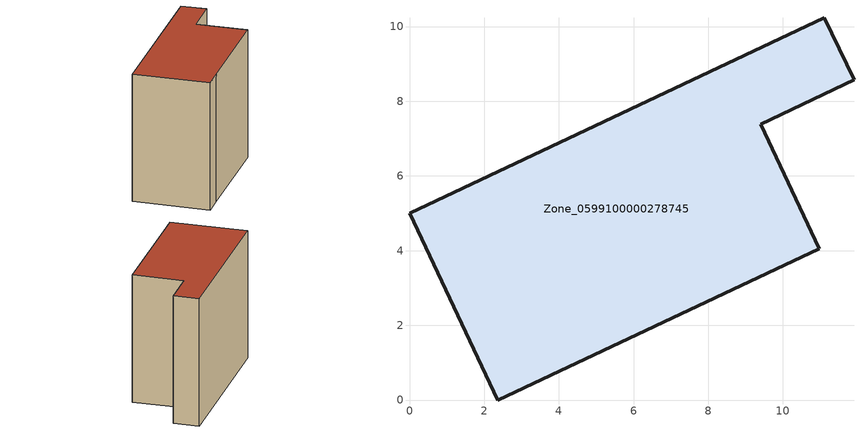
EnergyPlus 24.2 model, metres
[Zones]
Zone_0599100000278745
 floor ground (C_G): 10.97,4.05 3.78,0.67 2.36,0 0,5 11.11,10.23 11.9,8.57 9.4,7.38 z0
 wall outside (C_F): 3.78,0.67 10.97,4.05 9.4,7.38 11.9,8.57 11.11,10.23 0,5 2.36,0 3.78,0.67 z0:9.46
 roof outside (C_R): 11.11,10.23 0,5 2.36,0 3.78,0.67 10.97,4.05 9.4,7.38 11.9,8.57 z9.46
[BUILDING]
Pand.0599100000278745: North Axis=0; Terrain=City; Loads Convergence Tolerance Value=0.04; Temperature Convergence Tolerance Value=0.4; Solar Distribution=FullExterior; Maximum Number of Warmup Days=25; Minimum Number of Warmup Days=1
[Site:Location]
Rotterdam.The.Hague.AP_ZH_NLD Design_Conditions: Latitude=51.96; Longitude=4.45; Time Zone=1; Elevation=-4.5
[SITE:GROUNDTEMPERATURE:BUILDINGSURFACE]
18, 18, 18, 18, 18, 18, 18, 18, 18, 18, 18, 18
[MATERIAL] Thermal Absorptance=0.9; Solar Absorptance=0.7; Visible Absorptance=0.7
Name | Roughness | Thickness | Conductivity | Density | Specific Heat
G.TC.1975-1991 | MediumSmooth | 0.15 | 0.288461 | 540 | 1210
F.TC.1975-1991 | Rough | 0.3 | 0.230769 | 1920 | 840
R.TC.1975-1991 | MediumRough | 0.2 | 0.153846 | 1500 | 1000
[CONSTRUCTION]
C_G: G.TC.1975-1991
C_F: F.TC.1975-1991
C_R: R.TC.1975-1991
[ZONE]
Zone_0599100000278745: Type=1; Multiplier=1; Ceiling Height=Autocalculate; Volume=Autocalculate; Floor Area=autocalculate; Part of Total Floor Area=Yes
[ZONEINFILTRATION:DESIGNFLOWRATE]
Infil_Zone_0599100000278745: Zone or ZoneList or Space or SpaceList=Zone_0599100000278745; Schedule=AlwaysOn; Design Flow Rate Calculation Method=Flow/Area; Flow Rate per Floor Area=0.003; Constant Term Coefficient=1; Temperature Term Coefficient=0; Velocity Term Coefficient=0; Velocity Squared Term Coefficient=0
[HVACTEMPLATE:ZONE:IDEALLOADSAIRSYSTEM]
Zone_0599100000278745: Maximum Heating Supply Air Temperature=50; Minimum Cooling Supply Air Temperature=13; Maximum Heating Supply Air Humidity Ratio=0.0156; Minimum Cooling Supply Air Humidity Ratio=0.0077; Heating Limit=NoLimit; Cooling Limit=NoLimit; Dehumidification Control Type=ConstantSensibleHeatRatio; Cooling Sensible Heat Ratio=0.7; Dehumidification Setpoint=60; Humidification Control Type=None; Humidification Setpoint=30; Outdoor Air Method=None; Outdoor Air Flow Rate per Person=0.00944; Outdoor Air Flow Rate per Zone Floor Area=0; Outdoor Air Flow Rate per Zone=0; Demand Controlled Ventilation Type=None; Outdoor Air Economizer Type=NoEconomizer; Heat Recovery Type=None; Sensible Heat Recovery Effectiveness=0.7; Latent Heat Recovery Effectiveness=0.65
[ZONECONTROL:THERMOSTAT]
ThermostatControl_Zone_0599100000278745: Zone or ZoneList=Zone_0599100000278745; Control Type Schedule=DualSetpointControlType; Control 1=Thermostat_Zone_0599100000278745; Temperature Difference Between Cutout And Setpoint=0
[THERMOSTATSETPOINT:DUALSETPOINT]
Thermostat_Zone_0599100000278745: Heating Setpoint Temperature Schedule=HeatingSetpoint_Zone_0599100000278745; Cooling Setpoint Temperature Schedule=CoolingSetpoint_Zone_0599100000278745
[SCHEDULE:COMPACT]
HeatingSetpoint_Zone_0599100000278745: Through: 12/31, For: AllDays, Until: 24:00, 21
CoolingSetpoint_Zone_0599100000278745: Through: 12/31, For: AllDays, Until: 24:00, 24
DualSetpointControlType: Through: 12/31, For: AllDays, Until: 24:00, 4
AlwaysOn: Through: 12/31, For: AllDays, Until: 24:00, 1
